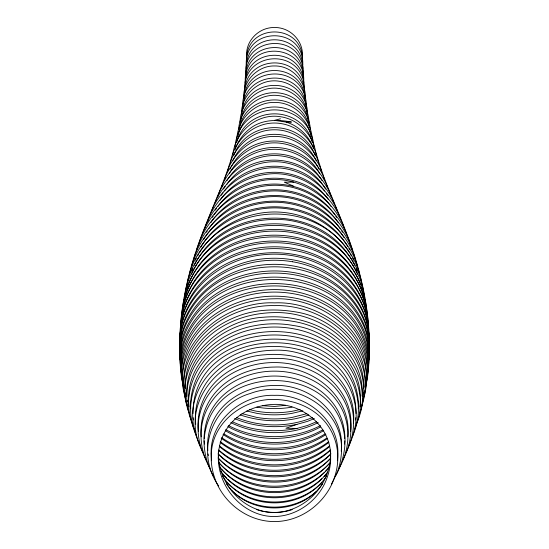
<?xml version="1.0" encoding="UTF-8"?>
<svg xmlns="http://www.w3.org/2000/svg" width="549" height="549" viewBox="0 0 549 549"><rect width="100%" height="100%" fill="white"/><g stroke="black" fill="none" stroke-linecap="round" stroke-linejoin="round"><path stroke-width="0.82" d="M180.47 328.288L180.546 324.205A136.845 95.238 0 0 1 185.775 302.52C216.855 229.564 335.926 230.834 364.337 305.361A136.934 95.3 0 0 1 368.626 327.877M181.074 322.229L181.156 318.166A137.621 95.78 0 0 1 186.372 296.563C216.409 224.754 332.605 224.761 362.635 296.57A137.627 95.78 0 0 1 367.844 318.166L367.912 321.419M181.843 316.581L181.932 312.312A138.238 96.205 0 0 1 186.53 292.095C215.544 218.564 333.476 218.468 362.477 292.102A138.238 96.205 0 0 1 367.075 312.429L367.144 315.792M182.879 307.591L182.92 305.985A138.465 96.363 0 0 1 188.039 284.65C217.912 213.341 330.992 213.19 360.926 284.567A138.458 96.363 0 0 1 366.08 305.985L366.121 307.591M363.713 388.191C365.119 342.205 316.677 311.365 274.5 312.594C248.223 312.916 221.432 322.297 203.288 341.821C191.704 354.4 184.347 371.344 185.281 388.61M356.033 413.541C356.246 319.141 192.754 319.141 192.967 413.541M353.432 423.56C358.058 380.635 314.495 348.43 274.5 350.221C248.992 350.434 222.489 360.659 207.124 381.727C198.388 393.928 193.955 409.3 195.719 424.267M368.859 338.959L369.045 333.984A136.015 94.661 0 0 0 365.675 313.939C355.34 282.749 325.186 261.468 293.605 255.875A75.57 52.594 0 0 0 255.223 255.896C223.711 261.55 193.639 282.804 183.318 313.939A136.015 94.661 0 0 0 179.955 333.909L180.141 338.946M369.216 341.677L369.278 340.147A134.738 93.769 0 0 0 364.083 314.865C352.005 285.919 322.894 266.828 292.59 261.763M369.216 345.76L369.278 344.23A134.738 93.769 0 0 0 364.083 318.948C352.005 290.002 322.894 270.918 292.59 265.846A76.181 53.013 0 0 0 256.253 265.874C226.01 270.98 196.974 290.05 184.917 318.948A134.745 93.776 0 0 0 179.729 343.921L179.846 347.133M341.217 451.168C345.76 414.207 309.814 383.909 274.5 385.467C252.259 385.59 229.468 395.458 216.91 414.31C209.89 424.94 206.596 437.958 207.803 450.647M242.596 105.868C242.514 66.347 300.818 62.051 306.122 101.517A67.438 46.933 0 0 1 306.39 106.623M347.805 436.812C352.334 396.714 312.292 365.332 274.5 367.061C251.119 367.212 227.046 376.717 212.799 395.808C204.077 407.468 199.822 422.298 201.195 436.805M302.76 64.857C304.386 26.057 244.676 26.098 246.24 64.823M302.76 68.941C304.27 30.099 244.772 30.071 246.24 68.913M305.285 98.669C306.644 81.616 291.697 65.53 274.5 65.962C257.309 65.53 242.37 81.595 243.715 98.642M369.01 351.834L368.633 355.203M369.182 348.45L369.312 345.918A133.585 92.973 0 0 0 365.133 323.32C336.194 247.97 212.813 247.963 183.867 323.32A133.585 92.973 0 0 0 179.688 345.918L179.818 348.45M236.859 139.432C237.223 119.723 254.551 102.025 274.5 102.423C294.449 102.025 311.777 119.723 312.141 139.432M218.44 450.503C216.882 476.367 234.251 502.102 258.977 510.062C287.196 519.574 318.399 500.221 327.321 472.888A117.671 81.89 0 0 0 330.649 455.876M238.637 129.804C239.213 109.628 258.785 92.582 278.988 95.643C295.993 97.55 309.746 112.929 310.405 129.914M240.071 122.153C240.085 102.464 259.046 85.479 278.748 88.451C294.854 90.242 308.064 104.653 308.867 120.759A75.577 52.601 0 0 1 308.95 122.976M362.072 396.076C364.872 357.413 329.352 327.06 293.578 321.46A74.314 51.723 0 0 0 254.647 321.604C220.828 327.424 187.415 354.544 186.777 390.943A134.546 93.632 0 0 0 186.873 396.323M245.78 74.383C246.933 39.562 300.2 38.197 303.13 72.969A58.901 40.99 0 0 1 303.24 75.028M303.583 83.029C307.413 44.49 249.109 38.897 245.321 77.436A61.282 42.65 0 0 0 245.355 82.693M364.797 387.127C369.999 338.644 318.832 304.036 274.5 305.621C231.685 304.455 183.009 335.542 183.737 382.056A135.232 94.119 0 0 0 184.073 387.134M344.518 444.107L344.827 440.888M234.972 147.057C239.199 97.516 309.856 97.475 314.028 147.077M204.242 438.507C210.857 361.249 338.15 361.256 344.758 438.507M367.027 375.784L367.315 373.416A127.89 89.007 0 0 0 365.62 353.961C357.214 320.918 325.2 298.889 292.768 293.619A77.135 53.678 0 0 0 256.074 293.64C223.704 298.958 191.773 320.973 183.38 353.961A127.89 89.007 0 0 0 181.664 373.121L182.035 376.312M242.713 107.069C245.3 69.881 300.825 67.747 305.985 104.838M368.599 353.508L368.818 351.93M355.464 420.088L355.807 417.631M365.929 382.255C371.762 332.893 319.717 297.112 274.5 298.786C244.82 299.04 214.275 311.125 196.096 335.274C186.186 348.642 180.772 365.703 183.085 382.344M243.783 98.278C247.132 61.22 301.84 61.31 305.217 98.285M350.523 431.548C356.37 389.516 313.932 356.548 274.5 358.476C250.323 358.655 225.323 368.242 210.418 387.896C201.106 400.242 196.487 416.149 198.477 431.541M363.225 394.649L363.596 392.219M240.51 121.754C246.295 82.865 302.911 83.077 308.545 121.905M330.587 453.975C329.551 425.475 302.183 403.625 274.5 404.387C257.577 404.737 240.524 411.455 229.715 424.816C222.366 433.84 218.42 445.369 218.296 456.981C218.042 482.056 234.972 506.418 258.977 514.145C287.223 523.417 318.42 504.401 327.321 476.971A117.671 81.89 0 0 0 330.649 459.966L330.601 450.743M368.633 359.286L369.312 350.001A133.585 92.973 0 0 0 365.133 327.41C336.262 252.19 212.744 252.073 183.867 327.403A133.585 92.973 0 0 0 179.688 350.001L180.367 359.286M241.684 114.123C246.604 75.824 302.396 75.817 307.316 114.123M232.803 154.845C235.116 131.986 257.117 112.771 280.47 116.724C299.418 119.346 314.158 136.31 316.176 154.983M230.415 163.019C233.696 139.268 256.115 119.586 280.697 123.532C300.447 126.277 315.744 143.708 318.585 163.019M368.05 367.308L368.674 364.062A132.083 91.923 0 0 0 364.461 331.871C334.416 258.867 214.59 258.867 184.539 331.864A132.083 91.923 0 0 0 180.34 364.124L180.95 367.35M365.366 389.166L367.315 377.499A127.89 89.007 0 0 0 365.62 358.051C357.214 325.008 325.2 302.973 292.768 297.702A77.135 53.678 0 0 0 256.074 297.73C223.704 303.041 191.773 325.063 183.38 358.051A127.89 89.007 0 0 0 181.664 377.204L183.627 389.138M239.391 128.294C246.35 90.722 302.025 90.386 309.526 127.8M227.849 170.471C232.021 148.539 251.49 129.502 274.5 129.79C298.258 129.502 317.96 149.699 321.563 172.386M237.902 136.193C246.055 97.187 302.945 97.31 311.111 136.234M363.177 399.144C381.329 345.527 324.157 300.591 274.5 302.876C224.843 300.584 167.671 345.52 185.823 399.144M218.015 196.309C225.296 168.166 251.943 145.403 282.111 149.836C306.067 153.322 324.974 173.457 330.985 196.309M204.935 228.061C208.222 215.929 214.934 204.88 223.573 195.815C236.804 181.98 255.374 174.04 274.5 173.649C302.142 173.587 327.959 191.484 339.659 216.189A135.761 94.483 0 0 1 344.086 227.89M236.708 142.349C246.782 104.337 302.259 104.351 312.299 142.383M202.135 234.958C210.905 203.446 241.601 179.365 274.5 179.468C307.399 179.365 338.095 203.453 346.865 234.965M364.694 391.492L365.195 389.927M235.027 149.699C237.683 141.656 242.713 134.443 249.315 129.145C261.043 119.359 277.211 119.215 291.464 122.056L286.194 122.098L274.5 120.361L280.47 118.769M361.551 405.944C377.945 362.621 339.865 320.156 298.484 312.402C278.81 308.799 258.332 308.744 239.33 315.62C229.105 319.36 219.456 324.541 210.905 331.301C194.504 344.504 183.126 364.742 183.737 386.139A135.232 94.119 0 0 0 187.312 405.917M191.711 271.096L192.843 268.193M356.493 423.423C377.87 378.199 338.637 331.754 293.578 325.543A74.321 51.723 0 0 0 254.647 325.694C220.828 331.514 187.415 358.627 186.777 395.026A134.546 93.632 0 0 0 189.597 415.662L191.999 422.373M359.218 414.55C368.043 393.146 363.795 367.459 349.006 349.713C328.7 324.864 295.012 314.46 263.753 317.219C216.882 319.559 169.277 365.943 189.769 414.502M354.784 429.194L358.422 418.777A132.892 92.486 0 0 0 360.219 397.737C350.488 309.512 198.512 309.512 188.781 397.737A132.892 92.486 0 0 0 190.578 418.77L192.706 425.647L195.266 431.638M191.56 274.239C221.288 206.994 327.726 207 357.447 274.253M195.362 260.26L196.377 258.03M233.922 155.106C247.654 118.467 301.353 118.467 315.078 155.113M346.103 452.198C356.877 432.207 356.123 406.493 343.159 387.663C326.223 362.697 294.175 352.101 265.03 354.778C216.951 357.303 177.862 406.665 202.931 452.266M232.701 160.884C248.615 125.501 300.179 125.488 316.265 160.843M194.277 265.345C224.932 202.375 324.082 202.375 354.729 265.359M230.106 169.044L230.875 167.562M335.233 476.388C347.085 456.356 348.739 429.737 337.079 409.259C324.384 387.656 299.04 375.996 274.5 376.044C247.736 375.976 219.813 390.071 208.833 415.346C200.817 434.932 202.986 458.223 213.746 476.36M338.349 469.47C350.036 450.352 351.703 424.837 339.852 405.375C326.525 382.934 300.015 371.076 274.5 371.151C246.906 370.952 217.974 385.206 206.184 411.05C197.791 429.222 199.987 451.113 209.958 468.201M331.356 484.293L336.962 473.114A128.679 89.556 0 0 0 341.217 455.251C346.707 407.783 291.32 377.87 250.371 393.468C210.919 404.778 195.053 452.925 218.687 485.927M342.844 459.884C353.439 440.833 353.913 416.231 342.315 397.503C328.336 374.425 300.831 362.525 274.5 362.56C246.041 362.402 215.977 376.703 203.583 403.337C195.128 421.186 196.741 442.741 206.156 459.877M200.907 247.077C232.323 193.653 315.826 193.296 347.675 246.446M197.613 255.903L198.436 254.482M199.26 253.062C216.731 224.658 251.442 208.757 284.389 212.525C317.404 216.038 347.716 239.172 358.703 270.657A138.362 96.295 0 0 1 361.764 284.011M231.259 166.821C248.821 132.295 300.173 132.474 317.761 166.869M223.47 189.069L225.22 186.406M212.374 217.397L213.307 216.018M226.95 180.614C248.141 144.867 300.783 144.984 322.05 180.614M229.468 173.251C248.395 138.794 300.893 138.945 319.662 173.463M206.403 232.241L207.309 230.937M208.661 228.981C238.836 184.327 310.178 184.327 340.346 228.988M326.477 476.072C303.467 511.764 245.588 511.785 222.551 476.107M203.521 239.652C234.107 189.275 312.168 188.026 344.086 237.676M220.135 200.179C245.808 163.286 302.067 162.95 328.275 199.417M322.476 483.937C300.66 515.991 248.381 515.854 226.531 483.95M221.254 195.355L223.093 192.843M215.256 210.109L216.615 208.263M217.98 206.41C244.607 168.797 304.475 168.804 331.04 206.465M210.795 222.674C240.38 178.686 308.957 178.816 338.342 222.901M226.716 184.478C250.33 149.76 305.031 152.945 325.564 189.117M329.578 466.382C303.528 501.319 245.65 501.354 219.504 466.513M214.24 214.638C242.974 173.765 305.992 173.958 334.787 214.673M327.588 472.071C302.472 506.672 245.314 506.247 220.78 471.207M224.472 190.963C248.436 157.968 300.612 157.995 324.562 191.004M330.491 458.34C301.833 490.298 246.563 489.955 218.111 457.928M330.491 462.423C301.998 494.004 247.228 494.237 218.674 462.587M324.075 476.546L326.394 474.158M329.475 463.253C301.744 495.72 246.323 495.493 219.03 462.608M325.276 471.564L328.275 468.544M330.333 450.31C300.186 478.646 248.841 478.529 218.674 450.31M330.937 453.824C300.674 482.921 248.333 482.928 218.07 453.831M322.043 482.317C297.345 508.552 251.607 508.587 226.957 482.276M330.615 454.291C301.106 484.458 247.764 484.342 218.317 454.181M330.615 458.374C301.085 488.438 247.75 488.541 218.317 458.264M330.272 449.988C299.541 477.019 249.459 477.026 218.728 449.988M321.755 478.735C296.446 502.575 253.412 502.925 227.842 479.291M324.068 472.675C296.179 498.945 248.045 497.675 221.796 469.656M316.155 491.63C292.946 512.601 254.221 512.347 231.664 490.49M328.878 442.309C298.169 466.89 250.852 466.774 220.122 442.309M329.517 445.905C298.567 471.131 250.44 471.131 219.483 445.912M329.043 447.003C298.532 472.572 250.468 472.572 219.964 447.003M327.575 438.397C296.885 460.934 251.826 460.776 221.206 438.226M328.268 441.979C297.332 465.065 251.415 465.127 220.561 441.849M325.859 434.547C295.547 454.73 253.343 454.785 223.093 434.451M326.593 438.191C295.719 458.985 252.341 458.985 221.714 437.677M323.663 430.615C294.175 448.581 254.818 448.581 225.33 430.615M325.125 433.861C294.943 452.932 254.057 452.932 223.868 433.861M320.623 426.909C292.267 442.35 256.067 442.254 227.821 426.594M322.819 429.792C293.461 446.708 255.031 446.735 225.769 429.551M318.194 422.579C291.142 435.988 257.852 435.995 230.806 422.572M320.451 425.612C292.15 440.257 256.774 440.422 228.508 425.592M314.385 418.558L307.522 421.351L296.961 424.35L285.899 428.254L296.961 428.433L307.522 425.441L316.677 421.714M308.785 414.914C286.866 422.943 262.161 422.414 240.194 414.907M312.491 417.556C288.458 427.376 260.521 427.376 236.489 417.549M289.996 510.337L292.26 509.596M302.863 410.81L292.054 413.349A73.25 50.975 0 0 1 256.781 413.328L246.789 411.016M306.891 413.671L292.054 417.439A73.25 50.982 0 0 1 256.781 417.412L241.972 413.623M300.234 409.444L293.612 410.995A73.552 51.187 0 0 1 255.258 410.968L249.472 409.609M289.234 510.584C279.571 513.027 269.367 513.013 259.704 510.57M296.961 424.35C276.277 428.721 254.057 426.93 234.601 418.551M292.041 407.125C280.409 409.115 268.461 409.108 256.836 407.104M296.961 428.433C275.324 432.674 252.416 431.246 232.323 421.707M285.398 405.368L274.5 406.466L262.237 405.677M293.694 182.096L284.32 182.193L293.694 186.18M256.692 509.582L258.95 510.323M286.194 122.098C298.814 125.913 309.012 136.042 313.534 148.347M222.565 474.199L226.613 478.186M326.394 193.502L327.767 195.375M341.698 230.944L342.603 232.254M335.72 216.052L336.647 217.431M348.917 248.45L349.74 249.781M349.74 253.068C312.408 193.886 213.115 203.768 190.297 270.643A138.362 96.295 0 0 0 187.236 284.005M350.564 254.489L351.387 255.903M318.146 167.603L318.907 169.071M359.588 282.145C329.777 211.701 218.385 211.976 189.117 282.762A138.616 96.473 0 0 0 186.681 289.721M352.623 258.037L353.625 260.226M356.157 268.2L357.289 271.11M340.826 219.854C333.325 193.584 310.192 171.954 282.824 168.282C252.65 164.041 222.832 183.757 211.248 211.241A136.468 94.97 0 0 0 207.639 221.659M183.805 389.927L184.306 391.492M208.098 453.954L208.4 455.595M180.367 355.203L179.99 351.834M185.5 392.775L185.857 395.266M193.193 417.631L193.536 420.074M180.182 351.93L180.401 353.508M304.379 90.139C301.209 52.34 244.504 54.591 244.552 92.63M245.993 74.939C241.718 37.339 299.171 31.176 303.13 68.886A58.901 40.99 0 0 1 303.096 74.314M204.173 440.881L204.482 444.1M303.755 82.878C302.76 46.988 248.024 45.663 245.321 81.526A61.282 42.65 0 0 0 245.245 82.837M179.784 341.444L179.729 339.831A134.745 93.776 0 0 1 184.917 314.865C196.974 285.967 226.01 266.889 256.253 261.791A76.174 53.013 0 0 1 292.59 261.763M244.552 89.837C243.152 50.988 300.9 47.317 304.379 86.049A63.471 44.174 0 0 1 304.475 88.567M364.481 299.699A138.458 96.363 0 0 0 360.926 288.65C331.239 217.315 217.651 217.356 188.039 288.74A138.465 96.363 0 0 0 184.519 299.699M184.292 297.441A138.616 96.473 0 0 1 189.117 278.679C218.276 207.577 330.923 207.652 359.945 278.83A138.623 96.473 0 0 1 364.708 297.462M359.945 282.913A138.623 96.473 0 0 1 360.817 285.171M361.606 287.436A138.623 96.473 0 0 1 362.319 289.721M185.576 291.643A138.595 96.452 0 0 1 189.879 273.896C196.302 257.399 208.503 243.578 223.319 234.059C241.697 222.256 264.131 217.946 285.713 219.874C317.233 223.573 347.448 243.811 359.121 273.903A138.595 96.452 0 0 1 363.431 291.649M189.22 275.529A137.552 95.732 0 0 1 191.079 267.212C202.485 228.185 244.827 203.851 284.389 208.442C317.253 212.031 348.464 234.931 357.927 267.219A137.552 95.732 0 0 1 359.78 275.536M224.479 180.12A131.245 91.34 0 0 1 225.502 176.256C231.417 154.509 251.25 136.152 274.5 136.399C297.757 136.152 317.596 154.516 323.498 176.263A131.245 91.34 0 0 1 324.528 180.134M211.633 460.769A126.126 87.778 0 0 1 211.221 455.677C208.812 421.508 241.684 394.052 274.5 395.342C307.323 394.045 340.188 421.515 337.779 455.684A126.119 87.771 0 0 1 337.367 460.769M348.306 446.474A131.945 91.827 0 0 0 355.004 427.445C359.067 407.228 352.129 385.535 337.566 371.028C318.749 352.094 290.888 344.552 264.748 346.824C224.713 348.745 184.876 385.254 193.989 427.424A131.938 91.827 0 0 0 200.694 446.474M358.291 408.682A131.087 91.23 0 0 0 358.243 400.585C349.885 313.122 199.115 313.122 190.764 400.585A131.087 91.23 0 0 0 190.709 408.682M352.28 436.633A131.087 91.23 0 0 0 358.243 404.675C349.96 317.329 199.054 317.219 190.764 404.675A131.087 91.23 0 0 0 196.72 436.633M189.11 406.933A132.892 92.486 0 0 1 188.781 393.654C191.258 359.568 222.517 334.773 254.434 328.995A72.893 50.728 0 0 1 294.456 328.975C326.415 334.718 357.742 359.526 360.219 393.654A132.892 92.486 0 0 1 359.89 406.939M187.415 401.696A134.546 93.632 0 0 1 187.216 400.166M368.207 365.483A129.296 89.981 0 0 0 366.293 347.84C343.544 267.281 212.031 265.023 184.162 342.899A129.235 89.94 0 0 0 180.827 366.293M367.954 369.45A129.296 89.981 0 0 1 367.679 371.824M181.438 372.606A129.235 89.94 0 0 1 181.053 369.484M366.643 381.603A129.296 89.981 0 0 0 366.293 351.923C358.065 320.266 328.316 298.484 297.338 291.993A77.443 53.898 0 0 0 254.448 291.437C224.019 297.016 194.518 316.903 184.162 346.989A129.235 89.94 0 0 0 182.453 382.035M368.75 360.329A130.93 91.12 0 0 0 366.766 341.759C343.07 258.689 205.923 258.826 182.234 341.759A130.943 91.127 0 0 0 180.202 357.9A129.008 89.782 0 0 0 180.25 360.329M368.537 363.568A130.93 91.12 0 0 1 368.269 365.998M180.738 365.998A129.008 89.782 0 0 1 180.463 363.568M367.61 374.109A128.96 89.748 0 0 0 368.269 370.081A130.93 91.12 0 0 0 366.766 345.843C343.077 262.909 205.93 262.779 182.234 345.843A130.943 91.127 0 0 0 180.731 370.081A129.008 89.782 0 0 0 181.239 373.306M180.34 360.034A132.083 91.923 0 0 1 184.546 327.78C214.515 254.914 334.492 254.798 364.461 327.78A132.083 91.923 0 0 1 368.667 359.972M369.045 338.067A136.015 94.661 0 0 0 365.675 318.022C355.34 286.832 325.186 265.558 293.605 259.958A75.515 52.553 0 0 0 264.7 258.689C229.681 261.695 194.737 283.73 183.318 318.022A136.015 94.661 0 0 0 179.955 337.999M368.056 324.384A136.934 95.3 0 0 0 364.337 309.451C336.214 234.986 216.546 233.579 185.775 306.61A136.845 95.238 0 0 0 180.546 328.295M368.159 325.228A136.934 95.3 0 0 1 368.482 328.59M366.91 315.037A137.627 95.78 0 0 0 362.635 300.653C332.289 228.906 216.704 228.789 186.372 300.646A137.621 95.78 0 0 0 182.138 314.755M367.055 315.833A137.627 95.78 0 0 1 367.425 318.235M367.624 319.841A137.627 95.78 0 0 1 367.782 321.446M181.156 322.249A137.621 95.78 0 0 1 181.39 319.744M181.719 317.247A137.621 95.78 0 0 1 181.987 315.586M364.694 302.849A138.238 96.205 0 0 0 362.477 296.186C333.84 222.619 215.16 222.613 186.53 296.179A138.238 96.205 0 0 0 184.306 302.842M364.9 303.59A138.238 96.205 0 0 1 366.231 309.595M182.748 309.725A138.238 96.205 0 0 1 184.1 303.604M191.471 266.869A136.447 94.963 0 0 1 192.898 260.933C204.036 222.798 245.053 198.299 283.936 202.759C315.428 206.204 345.019 227.862 355.272 258.243A136.454 94.963 0 0 1 357.413 266.306M193.378 261.111A134.999 93.948 0 0 1 194.916 254.551L197.118 248.086A132.247 92.033 0 0 1 202.073 235.521C216.972 205.923 250.804 187.483 283.806 191.471C310.398 194.655 334.773 211.688 346.934 235.542A132.247 92.033 0 0 1 352.52 250.468M355.628 261.118A134.999 93.948 0 0 0 354.084 254.551C345.005 223.649 315.73 200.804 284.046 197.139C248.031 192.802 210.596 214.268 197.118 248.086A133.304 92.774 0 0 0 196.48 250.461M198.813 244.175A131.829 91.745 0 0 1 200.721 237.738A133.174 92.685 0 0 1 206.472 225.227C223.011 195.78 259.382 179.125 292.391 187.374C319.051 193.927 341.704 215.05 349.473 241.464A131.472 91.498 0 0 1 350.289 244.593M211.955 210.15A136.454 94.963 0 0 1 212.758 207.803C222.668 179.379 251.799 157.947 282.55 162.243C307.262 165.674 328 184.649 336.249 207.803A136.454 94.963 0 0 1 337.045 210.157M215.05 202.904A135.781 94.497 0 0 1 215.496 201.483C224.15 173.82 252.025 151.888 281.809 156.026C306.143 159.237 326.085 178.61 333.504 201.497A135.781 94.497 0 0 1 333.957 202.917M221.679 186.742A131.636 91.614 0 0 1 222.915 182.824C230.69 158.537 255.161 139.439 281.39 143.378C302.506 146.254 319.449 163.108 326.085 182.831A131.636 91.614 0 0 1 327.321 186.749M241.402 114.679A70.354 48.964 0 0 1 241.423 113.142C241.649 94.222 260.048 78.15 278.94 81.197C294.607 83.112 307.241 97.434 307.577 113.142A70.347 48.957 0 0 1 307.598 114.693M306.122 105.6A67.438 46.933 0 0 1 306.28 107.034M304.434 90.976A63.471 44.174 0 0 1 304.475 92.657M246.707 58.393A55.223 38.437 0 0 1 247.064 49.424C249.15 39.034 257.756 30.511 268.042 28.191A20.21 14.068 0 0 1 280.889 28.171C291.217 30.476 299.864 39.034 301.943 49.458A55.223 38.437 0 0 1 302.286 58.414M302.286 62.504A55.223 38.437 0 0 0 301.943 53.541C296.858 24.774 252.19 24.753 247.064 53.507A55.223 38.437 0 0 0 246.707 62.483M211.29 453.824L211.221 459.767A126.126 87.778 0 0 0 214.501 477.404C222.805 502.664 247.681 521.674 274.5 521.55C301.319 521.674 326.195 502.664 334.499 477.41A126.119 87.771 0 0 0 337.779 459.774C338.376 445.308 333.25 430.732 323.464 420.026C311.07 406.37 292.672 399.789 274.5 399.432C243.852 398.505 212.518 421.913 211.29 453.824"/></g></svg>
